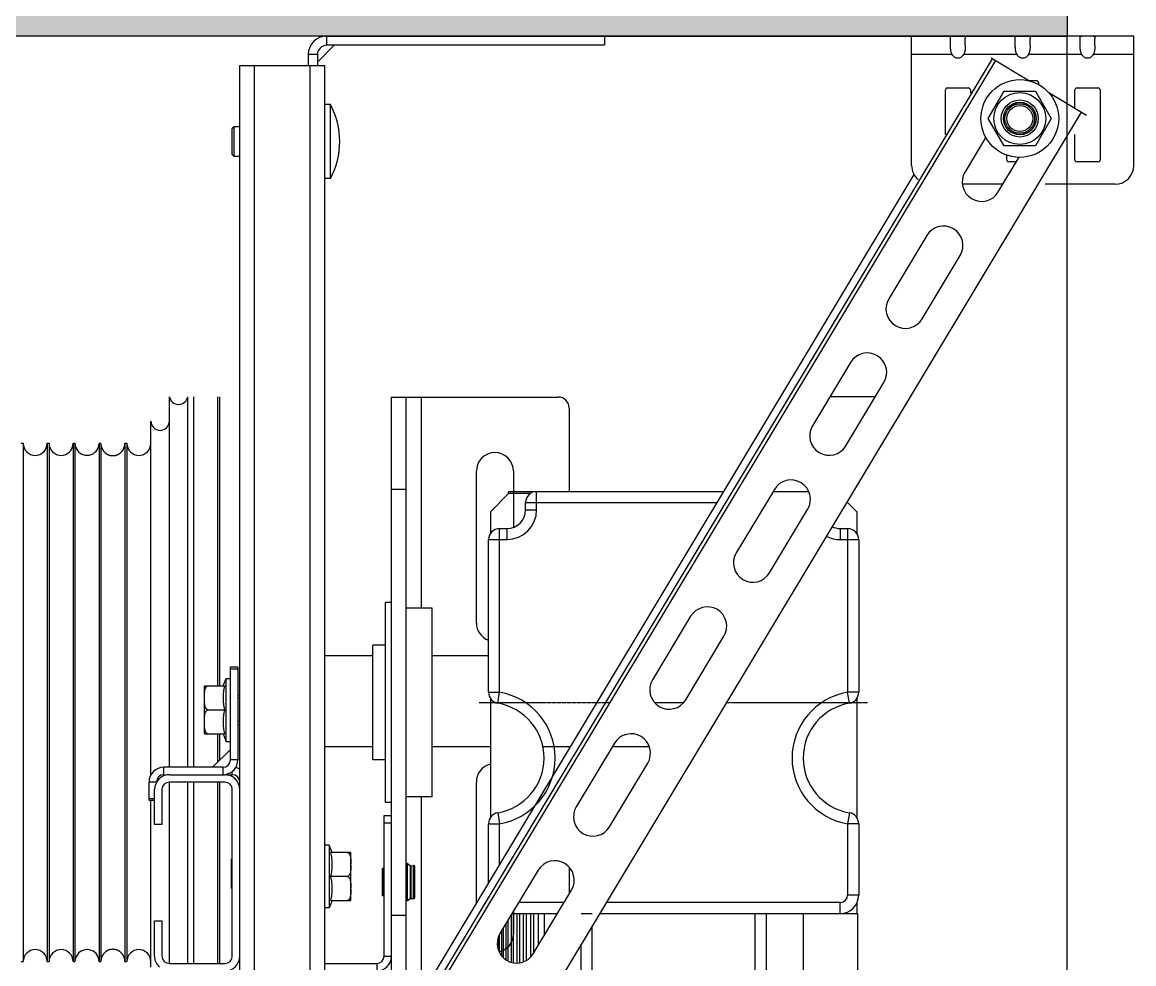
# Model space of a CAD drawing. Header units: millimetres. Extents: x 21899 to 38731, y -5425 to 3612.
# Drawn here: x 25234.9 to 25535.1, y 3111.4 to 3365.7 of the extents above; entities that cross this region are included whole.
import ezdxf

# ---------------------------------------------------------------- set-up
doc = ezdxf.new("R2010")
doc.units = ezdxf.units.MM
doc.linetypes.add('CENTER', pattern=[0.6, 0.375, -0.075, 0.075, -0.075])
doc.layers.add('DEFAULT_1', color=7, linetype='CENTER')
doc.layers.add('dwgmodels.com', color=250, linetype='Continuous')

msp = doc.modelspace()

# ---------------------------------------------------------------- hatches: boundary and pattern name
at = {"layer": 'dwgmodels.com', "true_color": 0xc7c8ca}
h = msp.add_hatch(color=9, dxfattribs=at)
h.dxf.hatch_style = 1
h.paths.add_polyline_path([(21917.10988160016, 3612.000011230855), (25517.10988160016, 3612.000011230855), (25517.10988160016, 3362.000011230855), (21917.10988160016, 3362.000011230855)])

# ---------------------------------------------------------------- linework, layer by layer
at = {"color": 7, "linetype": 'Continuous'}
for p, q in [((25316.60988160016, 3362.000011230855), (25517.10988160016, 3362.000011230855)), ((25392.10988160016, 3362.000011230855), (25392.10988160016, 3359.500011230855)), ((25517.10988160016, 3362.000011230855), (25476.67625133616, 3362.000011230855)), ((25517.10988160016, 1144.533072939179), (25517.10988160016, 3362.000011230855)), ((25314.60988160016, 3357.000011230855), (25314.60988160016, 3354.000011230855)), ((25319.13887151426, 3359.493467239059), (25314.61642559196, 3354.971021316756)), ((25392.10988160016, 3359.500011230855), (25317.10988160016, 3359.500011230855)), ((25496.86208434317, 3355.873701071403), (25290.31632594196, 3012.123833197758)), ((25293.60988160016, 3354.000011230855), (25316.60988160016, 3354.000011230855)), ((25293.60988160016, 3021.488438356457), (25293.60988160016, 3354.000011230855)), ((25316.60988160016, 3059.766866450558), (25316.60988160016, 3354.000011230855)), ((25506.77977762786, 3349.914549745059), (25496.61722130456, 3356.02082962836)), ((25495.82435006596, 3339.723585497657), (25500.07435006596, 3347.084801429857)), ((25500.07435006596, 3347.084801429857), (25508.57435006596, 3347.084801429857)), ((25508.57435006596, 3347.084801429857), (25512.82435006596, 3339.723585497657)), ((25522.33224032556, 3340.569687381059), (25512.15877049486, 3346.682524761258)), ((25318.10988160016, 3343.500011230855), (25316.60988160016, 3343.500011230855)), ((25318.10988160016, 3323.500011230855), (25318.10988160016, 3343.500011230855)), ((25502.52128713316, 3343.723585497657), (25506.12741299876, 3343.723585497657)), ((25520.86276876285, 3341.452634973881), (25314.31701036166, 2997.702767100258)), ((25500.07435006596, 3332.362369565555), (25495.82435006596, 3339.723585497657)), ((25500.32435006596, 3337.927515673557), (25500.32435006596, 3341.519655321856)), ((25508.32435006596, 3341.519655321856), (25508.32435006596, 3337.927515673557)), ((25512.82435006596, 3339.723585497657), (25508.57435006596, 3332.362369565555)), ((25292.10485634705, 3337.500011230855), (25291.60988160016, 3337.005036484057)), ((25291.60988160016, 3329.994985977755), (25291.60988160016, 3337.005036484057)), ((25293.60988160016, 3337.500011230855), (25292.10485634705, 3337.500011230855)), ((25292.10485634705, 3329.500011230855), (25292.10485634705, 3337.500011230855)), ((25495.15314356606, 3334.653555830158), (25489.52346023906, 3325.284189376958)), ((25506.12741299876, 3335.723585497657), (25502.52128713316, 3335.723585497657)), ((25292.10485634705, 3329.500011230855), (25291.60988160016, 3329.994985977755)), ((25508.57435006596, 3332.362369565555), (25500.07435006596, 3332.362369565555)), ((25293.60988160016, 3329.500011230855), (25292.10485634705, 3329.500011230855)), ((25498.52371689646, 3319.876289590356), (25504.15484672186, 3329.248063421157)), ((25475.73029480859, 3324.587705376463), (25288.60199134056, 3013.153909347559)), ((25318.10988160016, 3323.500011230855), (25316.60988160016, 3323.500011230855)), ((25479.22269874086, 3308.140843362857), (25468.92193724266, 3290.997497348857)), ((25477.92219390006, 3285.589597562255), (25488.22295539826, 3302.732943576357)), ((25458.62117574445, 3273.854151334857), (25448.32041424626, 3256.710805320756)), ((25457.32067090366, 3251.302905534256), (25467.62143240186, 3268.446251548259)), ((25274.60988160016, 3164.500011230855), (25274.60988160016, 3264.585361659556)), ((25279.60988160016, 3164.500011230855), (25279.60988160016, 3264.585361659556)), ((25281.10988160016, 3264.585361659556), (25281.10988160016, 3164.500011230855)), ((25287.60988160016, 3264.585361659556), (25287.60988160016, 3186.495201759259)), ((25288.10988160016, 3264.585361659556), (25288.10988160016, 3186.495201759259)), ((25334.60988160016, 3264.500011230855), (25379.60988160016, 3264.500011230855)), ((25334.60988160016, 3099.500011230855), (25334.60988160016, 3264.500011230855)), ((25338.60988160016, 3099.500011230855), (25338.60988160016, 3264.500011230855)), ((25465.30157571335, 3264.585361659556), (25453.05192504256, 3264.585361659556)), ((25382.60988160016, 3261.500011230855), (25382.60988160016, 3239.000011230906)), ((25269.60988160016, 3162.415401700557), (25269.60988160016, 3258.000011230855)), ((25234.60988160016, 3252.000011230855), (25235.10988160016, 3252.000011230855)), ((25235.10988160016, 3252.000011230855), (25235.10988160016, 3112.000011230855)), ((25241.60988160016, 3252.000011230855), (25242.10988160016, 3252.000011230855)), ((25241.60988160016, 3252.000011230855), (25241.60988160016, 3112.000011230855)), ((25242.10988160016, 3252.000011230855), (25242.10988160016, 3112.000011230855)), ((25248.60988160016, 3252.000011230855), (25249.10988160016, 3252.000011230855)), ((25248.60988160016, 3252.000011230855), (25248.60988160016, 3112.000011230855)), ((25249.10988160016, 3252.000011230855), (25249.10988160016, 3112.000011230855)), ((25255.60988160016, 3251.97679309456), (25255.60988160016, 3112.023229367158)), ((25256.10988160016, 3251.957140960458), (25256.10988160016, 3112.042881501358)), ((25262.60988160016, 3252.000011230855), (25263.10988160016, 3252.000011230855)), ((25262.60988160016, 3252.000011230855), (25262.60988160016, 3112.000011230855)), ((25263.10988160016, 3252.000011230855), (25263.10988160016, 3112.000011230855)), ((25357.52988160016, 3203.500011230855), (25357.52988160016, 3244.500011230855)), ((25367.52988160016, 3244.500011230855), (25367.52988160016, 3229.306583851074)), ((25338.60988160016, 3239.500011230855), (25334.60988160016, 3239.500011230855)), ((25361.30600822017, 3233.500011230906), (25366.30600822017, 3238.500011230906)), ((25366.30600822017, 3239.000011230906), (25366.07030595977, 3238.666677897505)), ((25366.30600822017, 3239.000011230906), (25424.30401992315, 3239.000011230906)), ((25366.30600822017, 3238.500011230906), (25372.14769582497, 3238.500011230906)), ((25438.01965274806, 3239.56745930676), (25427.71889124985, 3222.424113292658)), ((25437.67869554594, 3239.000011230906), (25447.31538948279, 3239.000011230906)), ((25370.80600822017, 3234.000011230906), (25370.80600822017, 3236.000011230906)), ((25436.71914790726, 3217.016213506158), (25447.01990940546, 3234.159559520158)), ((25460.30600822017, 3233.500011230906), (25457.61513074216, 3236.190888708919)), ((25361.30600822017, 3233.500011230906), (25361.30600822017, 3227.658323626005)), ((25460.30600822017, 3233.500011230906), (25460.30600822017, 3227.658323626005)), ((25363.80600822017, 3229.000011230906), (25365.80600822017, 3229.000011230906)), ((25455.80600822017, 3229.000011230906), (25457.80600822017, 3229.000011230906)), ((25360.80600822017, 3184.748250580204), (25360.80600822017, 3226.000011230906)), ((25460.80600822017, 3226.000011230906), (25460.80600822017, 3184.748250580204)), ((25334.60988160016, 3209.000011230855), (25332.96988160016, 3209.000011230855)), ((25332.96988160016, 3155.00074717166), (25332.96988160016, 3208.99927529016)), ((25345.60988160016, 3207.500011230855), (25338.60988160016, 3207.500011230855)), ((25345.60988160016, 3156.500706286057), (25345.60988160016, 3207.499316175759)), ((25415.41812975166, 3205.280767278658), (25405.11736825346, 3188.137421264557)), ((25414.11762491085, 3182.729521478057), (25424.41838640906, 3199.872867492057)), ((25316.60988160016, 3194.69041973976), (25329.60988160016, 3194.69041973976)), ((25332.96988160016, 3197.500011230855), (25329.60988160016, 3197.500011230855)), ((25329.60988160016, 3166.50070768076), (25329.60988160016, 3197.49931478106)), ((25345.60988160016, 3194.69041973976), (25360.80600822017, 3194.690419739756)), ((25293.10988160016, 3191.500011230855), (25291.10988160016, 3191.500011230855)), ((25293.10988160016, 3191.500011230855), (25293.10988160016, 3166.500011230855)), ((25284.10988160016, 3186.495201759259), (25289.51084118696, 3186.495201759259)), ((25284.10988160016, 3173.504820702557), (25284.10988160016, 3186.495201759259)), ((25289.10988160016, 3186.495201759259), (25289.90988160016, 3188.500011230855)), ((25289.90988160016, 3188.500011230855), (25291.10988160016, 3188.500011230855)), ((25289.90988160016, 3171.500011230855), (25289.90988160016, 3188.500011230855)), ((25293.10988160016, 3184.000011230855), (25293.60988160016, 3184.000011230855)), ((25361.30600822017, 3183.089938185003), (25361.30600822017, 3150.910084276707)), ((25460.30600822017, 3183.089938185003), (25460.30600822017, 3150.910084276707)), ((25285.10988137866, 3180.000011230855), (25289.51084118696, 3180.000011230855)), ((25293.10988160016, 3176.000011230855), (25293.60988160016, 3176.000011230855)), ((25284.10988160016, 3173.504820702557), (25289.51084118696, 3173.504820702557)), ((25287.60988160016, 3173.504820702557), (25287.60988160016, 3165.828438355657)), ((25288.10988160016, 3173.504820702557), (25288.10988160016, 3166.328438355657)), ((25289.10988160016, 3173.504820702557), (25289.90988160016, 3171.500011230855)), ((25289.90988160016, 3171.500011230855), (25291.10988160016, 3171.500011230855)), ((25394.81660675526, 3170.994075250557), (25384.51584525706, 3153.850729236558)), ((25316.60988160016, 3170.080532026157), (25329.60988160016, 3170.080532026157)), ((25345.60988160016, 3170.080532026157), (25361.30600822017, 3170.080532026157)), ((25375.48628041213, 3170.080532026157), (25382.89301898516, 3170.080532026157)), ((25382.60988160016, 3170.080532026157), (25382.60988160016, 3169.609312285658)), ((25394.26769460796, 3170.080532026157), (25404.21444315815, 3170.080532026157)), ((25332.96988160016, 3166.500011230855), (25329.60988160016, 3166.500011230855)), ((25393.51610191446, 3148.442829449959), (25403.81686341266, 3165.586175463955)), ((25274.60988160016, 3162.500011230855), (25289.60988160016, 3162.500011230855)), ((25290.05046940436, 3162.500011230855), (25291.60988160016, 3162.500011230855)), ((25289.60988160016, 3160.500011230855), (25274.60988160016, 3160.500011230855)), ((25274.60988160016, 3111.500011230855), (25274.60988160016, 3160.341648209156)), ((25279.60988160016, 3111.500011230855), (25279.60988160016, 3160.500011230855)), ((25281.10988160016, 3160.500011230855), (25281.10988160016, 3111.500011230855)), ((25287.60988160016, 3160.500011230855), (25287.60988160016, 3111.500011230855)), ((25288.10988160016, 3160.500011230855), (25288.10988160016, 3111.500011230855)), ((25357.52988160016, 3127.869182868359), (25357.52988160016, 3160.500011230855)), ((25270.60988160016, 3149.000011230855), (25270.60988160016, 3158.500011230855)), ((25272.60988160016, 3158.500011230855), (25272.60988160016, 3149.000011230855)), ((25291.60988160016, 3113.500011230855), (25291.60988160016, 3158.500011230855)), ((25345.60988160016, 3156.500011230855), (25338.60988160016, 3156.500011230855)), ((25270.60988160016, 3155.500011230855), (25269.10988160016, 3155.500011230855)), ((25269.60988160016, 3110.500011230855), (25269.60988160016, 3155.500011230855)), ((25334.60988160016, 3155.000011230855), (25332.96988160016, 3155.000011230855)), ((25332.60988160016, 3151.500011230855), (25334.60988160016, 3151.500011230855)), ((25272.60988160016, 3149.000011230855), (25270.60988160016, 3149.000011230855)), ((25332.60988160016, 3149.500011230855), (25334.60988160016, 3149.500011230855)), ((25360.80600822017, 3133.321573183581), (25360.80600822017, 3149.251771881605)), ((25460.80600822017, 3149.251771881605), (25460.80600822017, 3130.000011230906)), ((25317.80988160016, 3143.500011230855), (25316.60988160016, 3143.500011230855)), ((25317.80988160016, 3143.500011230855), (25317.80988160016, 3126.500011230855)), ((25318.60988160016, 3141.495201759259), (25317.80988160016, 3143.500011230855)), ((25323.60988160016, 3141.495201759259), (25318.20892201346, 3141.495201759259)), ((25323.60988160016, 3128.504820702557), (25323.60988160016, 3141.495201759259)), ((25291.30988160016, 3139.547337509757), (25291.30988160016, 3131.952684952055)), ((25338.93217110245, 3138.500969342756), (25339.64772005286, 3137.948045153858)), ((25339.78811670216, 3137.907123512858), (25340.59177445086, 3137.980183308257)), ((25340.80988160016, 3137.781004666958), (25340.80988160016, 3129.219060096955)), ((25322.60988182166, 3135.000011230855), (25318.20892201346, 3135.000011230855)), ((25332.10988160016, 3137.047337509557), (25332.10988160016, 3129.952684952259)), ((25332.60988160016, 3136.866677897557), (25332.27072475466, 3137.126698145759)), ((25374.21508375886, 3136.707383222456), (25363.91432226066, 3119.56403720846)), ((25382.60988160016, 3137.50442926446), (25382.60988160016, 3130.291830750859)), ((25332.60988160016, 3130.133344564259), (25332.27072475466, 3129.873324316057)), ((25338.93217110245, 3128.499053119056), (25339.64772005286, 3129.051977307958)), ((25339.78811670216, 3129.092898948857), (25340.59177445086, 3129.01983915356)), ((25372.91457891806, 3114.156137421858), (25383.21534041626, 3131.299483435956)), ((25317.80988160016, 3126.500011230855), (25316.60988160016, 3126.500011230855)), ((25318.60988160016, 3128.504820702557), (25317.80988160016, 3126.500011230855)), ((25318.20892201346, 3128.504820702557), (25323.60988160016, 3128.504820702557)), ((25460.30600822017, 3127.820561759108), (25460.30600822017, 3125.000011230906)), ((25270.60988160016, 3123.000011230855), (25272.60988160016, 3123.000011230855)), ((25270.60988160016, 3113.500011230855), (25270.60988160016, 3123.000011230855)), ((25272.60988160016, 3123.000011230855), (25272.60988160016, 3113.500011230855)), ((25338.60988160016, 3124.500011230855), (25334.60988160016, 3124.500011230855)), ((25366.04713777087, 3123.113638301737), (25366.04713777087, 3112.174115695583)), ((25366.89752925207, 3124.528927395859), (25366.89752925207, 3111.834010350318)), ((25367.18058497681, 3125.000011230906), (25379.4302356476, 3125.000011230906)), ((25367.50132746737, 3125.000011230906), (25367.50132746737, 3111.690106061411)), ((25367.52988160016, 3125.581338434356), (25367.52988160016, 3119.500011230855)), ((25368.46171937257, 3125.000011230906), (25368.46171937257, 3111.610300113553)), ((25369.13840223297, 3125.000011230906), (25369.13840223297, 3111.660241738824)), ((25370.20737386408, 3125.000011230906), (25370.20737386408, 3111.92572553971)), ((25370.95594035948, 3125.000011230906), (25370.95594035948, 3112.266251254914)), ((25372.13191039747, 3125.000011230906), (25372.13191039747, 3113.152933073012)), ((25372.95125318087, 3125.000011230906), (25372.95125318087, 3114.217173644989)), ((25374.23248202517, 3125.000011230906), (25374.23248202517, 3116.349496522758)), ((25375.80600822017, 3125.000011230906), (25375.80600822017, 3118.968283884045)), ((25385.80600822017, 3125.000011230906), (25388.80600822017, 3125.000011230906)), ((25390.8049112705, 3125.000011230906), (25460.30600822017, 3125.000011230906)), ((25435.80600822017, 3125.000011230906), (25435.80600822017, 2898.000011230906)), ((25445.80600822017, 3125.000011230906), (25445.80600822017, 2840.153305902306)), ((25460.48038227347, 3125.000011230906), (25460.48038227347, 2836.193980454307)), ((25364.32252582557, 3120.243402026164), (25364.32252582557, 3113.570915424316)), ((25364.77798431167, 3121.001412239639), (25364.77798431167, 3113.073451207576)), ((25365.51711739328, 3122.231536262076), (25365.51711739328, 3112.481964389648)), ((25363.31552169627, 3118.110456917806), (25363.31552169627, 3115.609717712505)), ((25363.69574453567, 3119.161459336126), (25363.69574453567, 3114.558715294188)), ((25385.80600822017, 2898.000011230906), (25385.80600822017, 3116.680439449978)), ((25234.60988160016, 3112.000011230855), (25235.10988160016, 3112.000011230855)), ((25241.60988160016, 3112.000011230855), (25242.10988160016, 3112.000011230855)), ((25248.60988160016, 3112.000011230855), (25249.10988160016, 3112.000011230855)), ((25262.60988160016, 3112.000011230855), (25263.10988160016, 3112.000011230855)), ((25274.60988160016, 3111.500011230855), (25289.60988160016, 3111.500011230855))]:
    msp.add_line(p, q, dxfattribs=at)
at = {"color": 3, "linetype": 'Continuous'}
for p, q in [((25392.10988160016, 3362.000011230855), (25317.10988160016, 3362.000011230855)), ((25475.10988160016, 3327.000011230855), (25475.10988160016, 3362.000011230855)), ((25535.10988160016, 3362.000011230855), (25475.10988160016, 3362.000011230855)), ((25485.60988160016, 3359.495995110359), (25485.60988160016, 3361.332454476156)), ((25489.60988160016, 3359.495995110359), (25489.60988160016, 3361.332454476156)), ((25503.10988160016, 3359.495995110359), (25503.10988160016, 3361.332454476156)), ((25507.10988160016, 3359.495995110359), (25507.10988160016, 3361.332454476156)), ((25520.60988160016, 3359.495995110359), (25520.60988160016, 3361.332454476156)), ((25524.60988160016, 3359.495995110359), (25524.60988160016, 3361.332454476156)), ((25535.10988160016, 3327.000011230855), (25535.10988160016, 3362.000011230855)), ((25312.10988160016, 3357.000011230855), (25312.10988160016, 3354.000011230855)), ((25484.70988160016, 3348.000011230855), (25490.50988160016, 3348.000011230855)), ((25506.63754583036, 3350.000011230855), (25508.85988160016, 3350.000011230855)), ((25509.35988160016, 3349.500011230855), (25509.35988160016, 3348.921809074556)), ((25519.70988160016, 3348.000011230855), (25525.50988160016, 3348.000011230855)), ((25484.20988160016, 3335.371548727857), (25484.20988160016, 3347.500011230855)), ((25491.00988160016, 3347.500011230855), (25491.00988160016, 3346.688649207757)), ((25519.20988160016, 3342.445789777659), (25519.20988160016, 3347.500011230855)), ((25526.00988160016, 3347.500011230855), (25526.00988160016, 3328.500011230855)), ((25519.20988160016, 3328.500011230855), (25519.20988160016, 3335.373209817757)), ((25500.85988160016, 3328.500011230855), (25500.85988160016, 3329.815341252855)), ((25503.40494131016, 3328.000011230855), (25501.35988160016, 3328.000011230855)), ((25525.50988160016, 3328.000011230855), (25519.70988160016, 3328.000011230855)), ((25499.79977759596, 3322.000011230855), (25488.82414912606, 3322.000011230855)), ((25530.10988160016, 3322.000011230855), (25511.17445321886, 3322.000011230855)), ((25291.10988160016, 3166.500011230855), (25291.10988160016, 3191.500011230855)), ((25286.28145738516, 3164.500014140656), (25291.10987869046, 3169.328435445859)), ((25289.10988160016, 3164.500011230855), (25273.10988160016, 3164.500011230855)), ((25269.10988160016, 3155.500011230855), (25269.10988160016, 3160.500011230855)), ((25332.60988160016, 3113.500011230855), (25332.60988160016, 3151.500011230855)), ((25316.60988160016, 3111.500011230855), (25330.60988160016, 3111.500011230855))]:
    msp.add_line(p, q, dxfattribs=at)
at = {"color": 9, "linetype": 'Continuous'}
for p, q in [((25317.10988160016, 3359.500011230855), (25317.10988160016, 3362.000011230855)), ((25314.60988160016, 3357.000011230855), (25312.10988160016, 3357.000011230855)), ((25486.08396314726, 3357.000011230855), (25475.10988160016, 3357.000011230855)), ((25503.58396314726, 3357.000011230855), (25489.13580005296, 3357.000011230855)), ((25521.08396314726, 3357.000011230855), (25506.63580005296, 3357.000011230855)), ((25535.10988160016, 3357.000011230855), (25524.13580005296, 3357.000011230855)), ((25497.71925164387, 3355.358662996496), (25291.17349324266, 3011.60879512276)), ((25297.60988160016, 3094.861227163055), (25297.60988160016, 3354.000011230855)), ((25312.60988160016, 3091.500011230855), (25312.60988160016, 3354.000011230855)), ((25342.60988160016, 3264.500011230855), (25342.60988160016, 3207.500011230855)), ((25373.80600822017, 3234.000011230906), (25373.80600822017, 3239.000011230906)), ((25370.80600822017, 3236.000011230906), (25422.50143806607, 3236.000011230906)), ((25370.80600822017, 3234.000011230906), (25373.80600822017, 3234.000011230906)), ((25363.80600822017, 3184.748285848505), (25363.80600822017, 3229.000011230906)), ((25365.80600822017, 3229.000011230906), (25365.80600821997, 3226.000011230906)), ((25455.80600822017, 3229.000011230906), (25455.80600822017, 3226.000011230906)), ((25457.80600822017, 3229.000011230906), (25457.80600822017, 3184.748128022606)), ((25360.80600822017, 3226.000011230906), (25365.80600822017, 3226.000011230906)), ((25455.80600822017, 3226.000011230906), (25460.80600822017, 3226.000011230906)), ((25293.10988160016, 3191.000011230855), (25291.10988160016, 3191.000011230855)), ((25360.80600822017, 3184.748250580204), (25363.80600822017, 3184.748250580204)), ((25363.30600822017, 3181.790210688603), (25363.80600822017, 3184.748250580204)), ((25458.30600822017, 3181.790210688603), (25457.80600822017, 3184.748250580204)), ((25460.80600822017, 3184.748250580204), (25457.80600822017, 3184.748250580204)), ((25316.60988160016, 3170.146477480757), (25329.60988160016, 3170.146477480757)), ((25345.60988160016, 3170.146477480757), (25361.30600822017, 3170.146477480757)), ((25375.47228757584, 3170.146477480757), (25382.93264301186, 3170.146477480757)), ((25394.30731863466, 3170.146477480757), (25404.19800110966, 3170.146477480757)), ((25293.10988160016, 3166.500011230855), (25291.10988160016, 3166.500011230855)), ((25273.10988160016, 3162.500011230855), (25273.10988160016, 3164.500011230855)), ((25289.10988160016, 3162.500011230855), (25289.10988160016, 3164.500011230855)), ((25291.60988160016, 3162.500011230855), (25291.60988160016, 3163.387623541857)), ((25271.10988160016, 3160.500011230855), (25269.10988160016, 3160.500011230855)), ((25270.60988160016, 3156.000011230855), (25269.10988160016, 3156.000011230855)), ((25342.60988160016, 3156.500011230855), (25342.60988160016, 3103.038132991656)), ((25363.30600822017, 3152.209811773108), (25363.80600822017, 3149.251771881605)), ((25458.30600822017, 3152.209811773108), (25457.80600822017, 3149.251771881605)), ((25360.80600822017, 3149.251771881605), (25363.80600822017, 3149.251771881605)), ((25363.80600822017, 3138.314411630636), (25363.80600822017, 3149.251425664606)), ((25457.80600822017, 3149.251906220808), (25457.80600822017, 3130.000011230906)), ((25460.80600822017, 3149.251771881605), (25457.80600822017, 3149.251771881605)), ((25338.93217115976, 3136.100011230857), (25338.93217110236, 3138.500969342858)), ((25339.64772005286, 3137.948045153858), (25339.64772005286, 3129.051977307958)), ((25339.78811670216, 3137.907123512858), (25339.78811670216, 3129.092898948857)), ((25340.59177445096, 3129.01983915356), (25340.59177445096, 3137.980183308257)), ((25332.27072475466, 3137.126698145759), (25332.27072475466, 3129.873324316057)), ((25338.93217110036, 3133.500011230855), (25338.93217115976, 3136.100011230857)), ((25338.93217110236, 3128.499053118958), (25338.93217110036, 3133.500011230855)), ((25460.80600822017, 3130.000011230906), (25457.80600822017, 3130.000011230906)), ((25381.23281750467, 3128.000011230906), (25368.9831668339, 3128.000011230906)), ((25455.80600822017, 3128.000011230906), (25392.60749312759, 3128.000011230906)), ((25455.80600822017, 3125.000011230906), (25455.80600822017, 3128.000011230906)), ((25432.80600822017, 2895.000011230906), (25432.80600822017, 3125.000011230906)), ((25388.80600822017, 2895.000011230906), (25388.80600822017, 3121.673277897033)), ((25330.60988160016, 3111.500011230855), (25330.60988160016, 3109.500011230855)), ((25332.60988160016, 3113.500011230855), (25334.60988160016, 3113.500011230855))]:
    msp.add_line(p, q, dxfattribs=at)
at = {"color": 2, "linetype": 'Continuous'}
for p, q in [((25293.60988160016, 3183.150011230857), (25293.10988160016, 3183.150011230857)), ((25293.60988160016, 3176.850011230857), (25293.10988160016, 3176.850011230857))]:
    msp.add_line(p, q, dxfattribs=at)
at = {"color": 7, "linetype": 'Continuous'}
for radius in [10.5, 7, 5, 4.4, 4, 3.5050252532]:
    msp.add_circle((25504.32435006596, 3339.723585497657), radius, dxfattribs=at)
at = {"color": 3, "linetype": 'Continuous'}
for centre, radius, start, end in [((25317.10988160016, 3357.000011230855), 5, 90, 180), ((25484.70988160016, 3347.500011230855), 0.5, 90, 180), ((25490.50988160016, 3347.500011230855), 0.5, 0, 90), ((25508.85988160016, 3349.500011230855), 0.5, 0, 90), ((25519.70988160016, 3347.500011230855), 0.5, 90, 180), ((25525.50988160016, 3347.500011230855), 0.5, 0, 90), ((25480.10988160016, 3327.000011230855), 5, 180, 229.7809681640298), ((25501.35988160016, 3328.500011230855), 0.5, 180, 270), ((25519.70988160016, 3328.500011230855), 0.5, 180, 270), ((25525.50988160016, 3328.500011230855), 0.5, 270, 0), ((25530.10988160016, 3327.000011230855), 5, 270, 0), ((25289.10988160016, 3166.500011230855), 2, 270, 0), ((25273.10988160016, 3160.500011230855), 4, 90, 180), ((25291.60988160016, 3160.500011230855), 4, 60.00000000000028, 77.08377962761692), ((25330.60988160016, 3113.500011230855), 2, 270, 0)]:
    msp.add_arc(centre, radius, start, end, dxfattribs=at)
at = {"color": 7, "linetype": 'Continuous'}
for centre, radius, start, end in [((25317.10988160016, 3357.000011230855), 2.5, 90, 180), ((25299.35988160016, 3333.500011230855), 21.25, 331.9275130642493, 28.07248693575065), ((25494.02358856775, 3322.580239483657), 5.25, 149.0000000000848, 329.0000000000848), ((25483.72282706956, 3305.436893469658), 5.25, 329.0000000000848, 149.0000000000848), ((25473.42206557136, 3288.293547455556), 5.25, 149.0000000000848, 329.0000000000848), ((25463.12130407315, 3271.15020144156), 5.25, 329.0000000000848, 149.0000000000848), ((25277.10988160016, 3265.000011230855), 2.5, 189.5482191097575, 350.4517808902424), ((25379.60988160016, 3261.500011230855), 3, 0, 90), ((25272.10988160016, 3258.000011230855), 2.5, 180, 0), ((25452.82054257496, 3254.006855427455), 5.25, 149.0000000000848, 329.0000000000848), ((25238.35988160016, 3252.000011230855), 3.25, 180, 0), ((25245.35988160016, 3252.000011230855), 3.25, 180, 0), ((25252.35988160016, 3252.000011230855), 3.25, 180, 327.7957724961788), ((25259.35988160016, 3252.000011230855), 3.25, 327.7957724961788, 0), ((25266.35988160016, 3252.000011230855), 3.25, 180, 0), ((25362.52988160016, 3244.500011230855), 5, 0, 180), ((25442.51978107676, 3236.863509413459), 5.25, 329.0000000000848, 149.0000000000848), ((25373.80600822017, 3236.000011230906), 3, 90, 180), ((25365.80600822017, 3234.000011230906), 5, 270, 0), ((25363.80600822017, 3226.000011230906), 3, 90, 180), ((25455.80600822017, 3234.000011230906), 5, 243.8453800214907, 270), ((25457.80600822017, 3226.000011230906), 3, 0, 90), ((25432.21901957856, 3219.720163399455), 5.25, 149.0000000000848, 329.0000000000848), ((25419.91825808036, 3202.576817385358), 5.25, 329.0000000000848, 149.0000000000848), ((25362.52988160016, 3203.500011230855), 5, 180, 249.8319582368679), ((25409.61749658216, 3185.433471371358), 5.25, 149.0000000000848, 329.0000000000848), ((25363.80600822017, 3184.748250580204), 3, 180, 260.4059317732805), ((25457.80600822017, 3184.748250580204), 3, 279.5940682267194, 0), ((25360.80600822017, 3167.000011230906), 15, 279.5940682267194, 80.40593177328057), ((25460.80600822017, 3167.000011230906), 15, 99.59406822671946, 260.4059317732805), ((25399.31673508396, 3168.290125357256), 5.25, 329.0000000000848, 149.0000000000848), ((25289.10988160016, 3166.500011230855), 4, 277.1535105483222, 0), ((25362.52988160016, 3160.500011230855), 5, 104.1685181763128, 180), ((25274.60988160016, 3158.500011230855), 4, 90, 180), ((25273.10988160016, 3160.500011230855), 2, 90, 180), ((25289.60988160016, 3158.500011230855), 4, 0, 90), ((25291.60988160016, 3160.500011230855), 2, 0, 90), ((25274.60988160016, 3158.500011230855), 2, 90, 180), ((25289.60988160016, 3158.500011230855), 2, 0, 90), ((25389.01597358576, 3151.146779343257), 5.25, 149.0000000000848, 329.0000000000848), ((25363.80600822017, 3149.251771881605), 3, 99.59406822671946, 180), ((25457.80600822017, 3149.251771881605), 3, 0, 80.40593177328057), ((25291.40988160016, 3139.547337509757), 0.1, 52.52382043789794, 180), ((25338.80988160016, 3138.342712344056), 0.2, 52.30575877936031, 180), ((25339.77000955296, 3138.106302154156), 0.2, 232.3057595701491, 275.1944289023388), ((25340.60988160016, 3137.781004666958), 0.2, 0, 95.19442892787347), ((25378.71521208755, 3134.003433329155), 5.25, 329.0000000000848, 149.0000000000848), ((25332.20988160016, 3137.047337509757), 0.1, 52.5238203485794, 180), ((25291.40988160016, 3132.452684952055), 0.1, 180, 307.4761795615948), ((25291.40988160016, 3131.952684952055), 0.1, 180, 307.4761795615948), ((25332.20988160016, 3129.952684952055), 0.1, 180, 307.4761796514206), ((25338.80988160016, 3128.657310117756), 0.2, 180, 307.6942412206397), ((25339.77000955296, 3128.893720307558), 0.2, 84.80557109766123, 127.6942404298509), ((25340.60988160016, 3129.219017794858), 0.2, 264.8055710721265, 0), ((25455.80600822017, 3130.000011230906), 5, 270, 0), ((25368.41445058936, 3116.860087315159), 5.25, 149.0000000000848, 329.0000000000848), ((25362.52988160016, 3119.500011230855), 5, 283.3454556175525, 0), ((25238.35988160016, 3112.000011230855), 3.25, 0, 179.9999999997916), ((25245.35988160016, 3112.000011230855), 3.25, 0, 179.9999999997916), ((25252.35988160016, 3112.000011230855), 3.25, 32.20422750382128, 180), ((25259.35988160016, 3112.000011230855), 3.25, 0, 32.20422750382128), ((25266.35988160016, 3112.000011230855), 3.25, 0, 179.9999999997916), ((25274.60988160016, 3113.500011230855), 4, 180, 228.8542828089053), ((25274.60988160016, 3113.500011230855), 2, 180, 270), ((25289.60988160016, 3113.500011230855), 4, 270, 0), ((25289.60988160016, 3113.500011230855), 2, 270, 0), ((25330.60988160016, 3113.500011230855), 4, 270, 0)]:
    msp.add_arc(centre, radius, start, end, dxfattribs=at)
at = {"color": 9, "linetype": 'Continuous'}
for centre, radius, start, end in [((25365.80600822017, 3234.000011230906), 7.9999967679, 270, 0), ((25455.80600822017, 3234.000011230906), 7.9999967679, 242.0261621185939, 270), ((25360.80600822017, 3167.000011230906), 18, 279.5938845565127, 80.40595048323478), ((25460.80600822017, 3167.000011230906), 18, 99.59413324585879, 260.4058605031135), ((25455.80600822017, 3130.000011230906), 1.9999903549, 270, 0)]:
    msp.add_arc(centre, radius, start, end, dxfattribs=at)
at = {"color": 3, "linetype": 'Continuous'}
for points, start_tangent, end_tangent in [([(25485.60988160016, 3361.33245447616), (25485.61260129706, 3361.498578214956), (25485.62301478386, 3361.638720667957), (25485.64477312196, 3361.754310718756), (25485.68190110556, 3361.846396801957), (25485.73894315246, 3361.915970137659), (25485.82102071756, 3361.963926733955), (25485.93404822986, 3361.991402158357), (25486.08396314726, 3362.000011230859)], (0, 1), (1, 0)), ([(25489.13580005296, 3362.000011230859), (25489.28651590306, 3361.991293151357), (25489.40081854306, 3361.963112380057), (25489.48332314726, 3361.913804425156), (25489.53974581846, 3361.843064838056), (25489.57586077026, 3361.751132860558), (25489.59695347016, 3361.637015444157), (25489.60716218536, 3361.498571013257), (25489.60988160016, 3361.33245447616)], (1, 0), (0, -1)), ([(25503.10988160016, 3361.33245447616), (25503.11260129706, 3361.498578214956), (25503.12301478386, 3361.638720667957), (25503.14477312196, 3361.754310718756), (25503.18190110556, 3361.846396801957), (25503.23894315246, 3361.915970137659), (25503.32102071756, 3361.963926733955), (25503.43404822986, 3361.991402158357), (25503.58396314726, 3362.000011230859)], (0, 1), (1, 0)), ([(25506.63580005296, 3362.000011230859), (25506.78651590306, 3361.991293151357), (25506.90081854306, 3361.963112380057), (25506.98332314726, 3361.913804425156), (25507.03974581846, 3361.843064838056), (25507.07586077026, 3361.751132860558), (25507.09695347016, 3361.637015444157), (25507.10716218536, 3361.498571013257), (25507.10988160016, 3361.33245447616)], (1, 0), (0, -1)), ([(25520.60988160016, 3361.33245447616), (25520.61260129706, 3361.498578214956), (25520.62301478386, 3361.638720667957), (25520.64477312196, 3361.754310718756), (25520.68190110556, 3361.846396801957), (25520.73894315246, 3361.915970137659), (25520.82102071756, 3361.963926733955), (25520.93404822986, 3361.991402158357), (25521.08396314726, 3362.000011230859)], (0, 1), (1, 0)), ([(25524.13580005296, 3362.000011230859), (25524.28651590306, 3361.991293151357), (25524.40081854306, 3361.963112380057), (25524.48332314726, 3361.913804425156), (25524.53974581846, 3361.843064838056), (25524.57586077026, 3361.751132860558), (25524.59695347016, 3361.637015444157), (25524.60716218536, 3361.498571013257), (25524.60988160016, 3361.33245447616)], (1, 0), (0, -1)), ([(25486.08396314726, 3357.000011230859), (25485.93284005696, 3357.296088162755), (25485.81834540865, 3357.608277949257), (25485.73581156386, 3357.92741124026), (25485.67945182596, 3358.246889723359), (25485.64348197795, 3358.562598134358), (25485.62258326466, 3358.87508033116), (25485.61253887726, 3359.185723324557), (25485.60988160016, 3359.495995110356)], (-0.5139427759439512, 0.8578244710050102), (0, 1)), ([(25489.13580005296, 3357.000011230859), (25488.79817170706, 3356.553370610858), (25488.42257657676, 3356.244051823058), (25488.02152384426, 3356.060568899658), (25487.60969676426, 3356.000011242959), (25487.19780573346, 3356.060697948658), (25486.79695338976, 3356.244198535158), (25486.42144650876, 3356.553522078659), (25486.08396314726, 3357.000011230859)], (-0.5139427759492528, -0.857824471001834), (-0.5139427759492528, 0.857824471001834)), ([(25489.60988160016, 3359.495995110356), (25489.60711377446, 3359.179897513659), (25489.59657536696, 3358.862582616759), (25489.57467499816, 3358.544637872157), (25489.53744477205, 3358.227006407556), (25489.48035440905, 3357.910752349857), (25489.39829124186, 3357.598179652457), (25489.28539953966, 3357.292569811059), (25489.13580005296, 3357.000011230859)], (0, -1), (-0.5139427759415217, -0.8578244710064657)), ([(25503.58396314726, 3357.000011230859), (25503.43284005696, 3357.296088162755), (25503.31834540865, 3357.608277949257), (25503.23581156386, 3357.92741124026), (25503.17945182596, 3358.246889723359), (25503.14348197795, 3358.562598134358), (25503.12258326466, 3358.87508033116), (25503.11253887726, 3359.185723324557), (25503.10988160016, 3359.495995110356)], (-0.5139427759439512, 0.8578244710050102), (0, 1)), ([(25506.63580005296, 3357.000011230859), (25506.29817170706, 3356.553370610858), (25505.92257657676, 3356.244051823058), (25505.52152384426, 3356.060568899658), (25505.10969676426, 3356.000011242959), (25504.69780573346, 3356.060697948658), (25504.29695338976, 3356.244198535158), (25503.92144650876, 3356.553522078659), (25503.58396314726, 3357.000011230859)], (-0.5139427759492528, -0.857824471001834), (-0.5139427759492528, 0.857824471001834)), ([(25507.10988160016, 3359.495995110356), (25507.10711377446, 3359.179897513659), (25507.09657536696, 3358.862582616759), (25507.07467499816, 3358.544637872157), (25507.03744477205, 3358.227006407556), (25506.98035440905, 3357.910752349857), (25506.89829124186, 3357.598179652457), (25506.78539953966, 3357.292569811059), (25506.63580005296, 3357.000011230859)], (0, -1), (-0.5139427759415217, -0.8578244710064657)), ([(25521.08396314726, 3357.000011230859), (25520.93284005696, 3357.296088162755), (25520.81834540865, 3357.608277949257), (25520.73581156386, 3357.92741124026), (25520.67945182596, 3358.246889723359), (25520.64348197795, 3358.562598134358), (25520.62258326466, 3358.87508033116), (25520.61253887726, 3359.185723324557), (25520.60988160016, 3359.495995110356)], (-0.5139427759439512, 0.8578244710050102), (0, 1)), ([(25524.13580005296, 3357.000011230859), (25523.79817170706, 3356.553370610858), (25523.42257657676, 3356.244051823058), (25523.02152384426, 3356.060568899658), (25522.60969676426, 3356.000011242959), (25522.19780573346, 3356.060697948658), (25521.79695338976, 3356.244198535158), (25521.42144650876, 3356.553522078659), (25521.08396314726, 3357.000011230859)], (-0.5139427759492528, -0.857824471001834), (-0.5139427759492528, 0.857824471001834)), ([(25524.60988160016, 3359.495995110356), (25524.60711377446, 3359.179897513659), (25524.59657536696, 3358.862582616759), (25524.57467499816, 3358.544637872157), (25524.53744477205, 3358.227006407556), (25524.48035440905, 3357.910752349857), (25524.39829124186, 3357.598179652457), (25524.28539953966, 3357.292569811059), (25524.13580005296, 3357.000011230859)], (0, -1), (-0.5139427759415217, -0.8578244710064657))]:
    msp.add_spline(points, degree=3, dxfattribs=dict(at, start_tangent=start_tangent, end_tangent=end_tangent))
at = {"color": 7, "linetype": 'Continuous'}
for points, start_tangent, end_tangent in [([(25255.10988160016, 3250.26796042336), (25255.11043820336, 3250.268815930958), (25255.11210526016, 3250.271382031759), (25255.11487205466, 3250.275653621258), (25255.11871976526, 3250.281620481855), (25255.12362770225, 3250.289276667459), (25255.12956935455, 3250.298614110059), (25255.13650753356, 3250.30961447056), (25255.14440062546, 3250.322258262757), (25255.15320895836, 3250.33653461796), (25255.16288154766, 3250.352419391358), (25255.17337113435, 3250.369898909757), (25255.18462184796, 3250.388949141157), (25255.19658232046, 3250.409557030256), (25255.20919726146, 3250.431706014755), (25255.22240200706, 3250.455365293656), (25255.23614395456, 3250.480527388059), (25255.25036941786, 3250.507185406455), (25255.26501451446, 3250.535315017358), (25255.28002668686, 3250.564914727558), (25255.29534713876, 3250.595972593259), (25255.31090178506, 3250.628445182159), (25255.32662441506, 3250.662302840556), (25255.34244729756, 3250.697510280155), (25255.35830210336, 3250.734027368257), (25255.37412969166, 3250.771831682159), (25255.38986163246, 3250.810874971157), (25255.40543959365, 3250.851128672559), (25255.42081886096, 3250.892597752558), (25255.43593624455, 3250.935235870656), (25255.45073242146, 3250.979000324558), (25255.46516657156, 3251.023899617856), (25255.47917995766, 3251.069885010158), (25255.49271215966, 3251.116891458256), (25255.50571927766, 3251.164901658758), (25255.51816733776, 3251.213935753356), (25255.53000442146, 3251.263943443857), (25255.54117591956, 3251.314847813057), (25255.55163393936, 3251.366582088758), (25255.56134742346, 3251.419152162856), (25255.57027303126, 3251.472493137058), (25255.57836846626, 3251.526520261457), (25255.58560102255, 3251.581184192855), (25255.59194475206, 3251.636473834758), (25255.59736651606, 3251.692296939658), (25255.60183808416, 3251.748550533157), (25255.60534019856, 3251.805180057159), (25255.60785776695, 3251.862164894159), (25255.60937453186, 3251.919387715257), (25255.60988160016, 3251.976793094556)], (0.5454909716190193, 0.8381166982480056), (0, 1)), ([(25255.65777398806, 3251.97475624186), (25255.60988160016, 3251.976793094556)], (-0.999111264666763, 0.04215069176159996), (-0.999082288004685, 0.04283201834286542)), ([(25255.70766965106, 3251.972668992359), (25255.65777398806, 3251.97475624186)], (-0.9991409635070119, 0.04144074133362106), (-0.9991112646153096, 0.04215069298121883)), ([(25255.75952588756, 3251.970537366458), (25255.70766965106, 3251.972668992359)], (-0.9991712992208835, 0.0407027617398565), (-0.9991409634723762, 0.04144074216868953)), ([(25255.81331345696, 3251.968366888159), (25255.75952588756, 3251.970537366458)], (-0.9992021935664577, 0.03993715528150909), (-0.9991712992367316, 0.04070276135081972)), ([(25255.86899767676, 3251.966163366658), (25255.81331345696, 3251.968366888159)], (-0.9992335641972061, 0.03914440166547662), (-0.9992021935764146, 0.0399371550323912)), ([(25255.92653177966, 3251.963933121158), (25255.86899767676, 3251.966163366658)], (-0.9992653212477611, 0.03832515820722644), (-0.9992335641523971, 0.03914440280930754)), ([(25255.98588903906, 3251.96168171526), (25255.92653177966, 3251.963933121158)], (-0.9992973857152506, 0.03747979325804745), (-0.9992653212034239, 0.03832515936324319)), ([(25256.04701884086, 3251.959415641755), (25255.98588903906, 3251.96168171526)], (-0.9993296654125894, 0.0366090129116079), (-0.9992973857543949, 0.03747979221436666)), ([(25256.10988160016, 3251.957140960458), (25256.04701884086, 3251.959415641755)], (-0.99936207393987, 0.03571337523396705), (-0.999329665412231, 0.03660901292139018)), ([(25256.10988160016, 3251.957140960458), (25256.11071962336, 3251.883265655357)], (0, -1), (0.02267523977755481, -0.9997428836961183)), ([(25256.11071962336, 3251.883265655357), (25256.11324453776, 3251.809119874855), (25256.11748078056, 3251.734613224158), (25256.12346857636, 3251.659603749558), (25256.13126435436, 3251.583949609958), (25256.14093269916, 3251.50757169136), (25256.15255863066, 3251.430336737158), (25256.16624038866, 3251.352135664656), (25256.18208095906, 3251.272915007557), (25256.20020802936, 3251.192568857958), (25256.22075210546, 3251.111052533659), (25256.24384828436, 3251.02835434696), (25256.26964294325, 3250.944465639757), (25256.29825573925, 3250.859492573556), (25256.32981822955, 3250.773514136959), (25256.36446158086, 3250.686624687958), (25256.40228642736, 3250.598998841957), (25256.44324771226, 3250.511103697256), (25256.48729632226, 3250.423324716357), (25256.53438654655, 3250.335972899658), (25256.58444717086, 3250.249352350958), (25256.63742028686, 3250.163697874857), (25256.69319464266, 3250.079290391757), (25256.75158428185, 3249.996469160458), (25256.81237179216, 3249.915553699455), (25256.87526031636, 3249.836901306058), (25256.93995045926, 3249.760801408858), (25257.00623764946, 3249.687382263757), (25257.07395916876, 3249.616703460259), (25257.14292686136, 3249.548835856058), (25257.21294350706, 3249.483841198857), (25257.28380455146, 3249.421770155157), (25257.35539155976, 3249.362587198957), (25257.42758269196, 3249.306259463658), (25257.50026362446, 3249.252747406459), (25257.57338136095, 3249.201969487258), (25257.64683435055, 3249.153883298055), (25257.72051904465, 3249.108447136758), (25257.79440073625, 3249.065579281156), (25257.86840913066, 3249.025224536857), (25257.94253880686, 3248.987297390657), (25258.01675951946, 3248.951733302558), (25258.09099636076, 3248.918492262459), (25258.16518837576, 3248.887527743856), (25258.23935608186, 3248.858763255957), (25258.31350049416, 3248.832138372356), (25258.38764121546, 3248.807593071859), (25258.46174471346, 3248.785090451558), (25258.53583110546, 3248.764580897358)], (0.02267524032259635, -0.9997428836837562), (0.9669719890535965, -0.2548826639568324)), ([(25258.53583110546, 3248.764580897358), (25258.60988160016, 3248.746030794457)], (0.9669719891511184, -0.254882663586854), (0.9729372781644707, -0.2310693678485126)), ([(25258.60988160016, 3248.746030794457), (25258.68349691445, 3248.729489448058)], (0.9729372779112442, -0.2310693689147448), (0.978264788433815, -0.2073595999961014)), ([(25258.68349691445, 3248.729489448058), (25258.75712798406, 3248.714811100759), (25258.83079384555, 3248.701969219557), (25258.90446582845, 3248.690948967858), (25258.97817012616, 3248.681729588057), (25259.05189533876, 3248.674299157359), (25259.12560956406, 3248.668648799357), (25259.19940656536, 3248.664764208057), (25259.27333435266, 3248.66264349216), (25259.34734804836, 3248.662291293658), (25259.42145177866, 3248.663712091758), (25259.49565646486, 3248.666913762958), (25259.56992083556, 3248.671903766055), (25259.64430939396, 3248.678699239656), (25259.71887465076, 3248.687324864557), (25259.79356057406, 3248.697796895158), (25259.86835557346, 3248.710137074057), (25259.94326898606, 3248.724373495657), (25260.01825455206, 3248.740525983656), (25260.09334037346, 3248.75863218516), (25260.16852696056, 3248.778728858157), (25260.24374346336, 3248.800835159458), (25260.31897801396, 3248.824986882359), (25260.39419930636, 3248.851216280058), (25260.46934544726, 3248.879545306758), (25260.54438476206, 3248.910007022358), (25260.61923640966, 3248.942614474458), (25260.69382047556, 3248.977377607556), (25260.76808898936, 3249.014319329657), (25260.84193911026, 3249.05343332126), (25260.91525190416, 3249.094697573255), (25260.98788401186, 3249.138066207659), (25261.05969332056, 3249.183481294156), (25261.13056245826, 3249.230888360256), (25261.20032712356, 3249.280188103356), (25261.26870449706, 3249.331171441958), (25261.33541213836, 3249.383589546556), (25261.40026145626, 3249.437229861058), (25261.46307560596, 3249.491859600057), (25261.52366818985, 3249.547205781157), (25261.58163862876, 3249.602749645859), (25261.63660412566, 3249.65791279206), (25261.68835486306, 3249.712224055856), (25261.73673683656, 3249.765226343359), (25261.78160792366, 3249.816438082456), (25261.82279909616, 3249.865310241858), (25261.86032727305, 3249.91149010976), (25261.89433827516, 3249.954791935659), (25261.92490598735, 3249.994958930758), (25261.95218315125, 3250.031858827257), (25261.97643962476, 3250.065555535559), (25261.99794408086, 3250.096159831159), (25262.01694035456, 3250.12379265836), (25262.03363779856, 3250.148564744955), (25262.04823979386, 3250.170613103157), (25262.06093760016, 3250.190088546158), (25262.07189115396, 3250.20712174966), (25262.08124497076, 3250.221842894756), (25262.08912772246, 3250.234377492856), (25262.09266277146, 3250.240037579257)], (0.9782647883667003, -0.2073596003127303), (0.52891103465112, 0.8486772751902113)), ([(25262.09266277146, 3250.240037579257), (25262.09563496386, 3250.244815331956), (25262.10084708456, 3250.253235795859), (25262.10483400986, 3250.259713446856), (25262.10764901686, 3250.264306345958), (25262.10932501316, 3250.26704850396), (25262.10988160016, 3250.26796042336)], (0.5289110351745417, 0.8486772748640055), (0.5208431252225736, 0.8536524110599012)), ([(25284.10988160016, 3183.464112846057), (25284.11070115106, 3183.913008404557), (25284.11651615906, 3184.332985727258), (25284.13278570276, 3184.715813692557), (25284.16392761496, 3185.060804451856), (25284.21289288766, 3185.369740925456), (25284.28164445336, 3185.644703809656), (25284.37240731066, 3185.888417362457), (25284.48580048456, 3186.097698208559), (25284.62060703906, 3186.267639349458), (25284.77489871636, 3186.393937839257), (25284.94512861786, 3186.471467878557), (25285.10988137336, 3186.495201759255)], (0, 1), (1, 0)), ([(25289.51084118696, 3186.495201759255), (25289.33874606216, 3185.66308930366), (25289.21364238516, 3184.855115525756), (25289.13626290856, 3184.052213158458), (25289.10988160016, 3183.247606074056), (25289.13626296386, 3182.442998984257), (25289.21364251266, 3181.640096457359), (25289.33874616506, 3180.832123120756), (25289.51084118696, 3180.000011230859)], (-0.2245050092789108, -0.9744729348774528), (0.2245050092789108, -0.9744729348774528)), ([(25285.10988141216, 3180.000011230859), (25284.94097165696, 3180.024970293758), (25284.77002416376, 3180.104375974257), (25284.61461137976, 3180.233786564455), (25284.47863918976, 3180.408595339457), (25284.36599712206, 3180.621229312957), (25284.27686759926, 3180.866294490555), (25284.20929439506, 3181.143641911356), (25284.16190726876, 3181.45128677916), (25284.13205132066, 3181.791103393956), (25284.11638228646, 3182.167552867057), (25284.11070199826, 3182.582050467459), (25284.10988160016, 3183.031100144155)], (-1, 0), (0, 1)), ([(25284.10988160016, 3176.968921483156), (25284.11066656316, 3177.411425457056), (25284.11606160046, 3177.81937512806), (25284.13111550646, 3178.193577259259), (25284.16037689066, 3178.535613994158), (25284.20759415596, 3178.847612627258), (25284.27581759266, 3179.130206500657), (25284.36632343246, 3179.379536196957), (25284.47970852106, 3179.593097165758), (25284.61540481455, 3179.767064400159), (25284.77104366205, 3179.896299392258), (25284.94290990926, 3179.975627380758), (25285.10988137866, 3180.000011230859)], (0, 1), (1, 0)), ([(25289.51084118696, 3180.000011230859), (25289.33874606216, 3179.167898775358), (25289.21364238516, 3178.359924997359), (25289.13626290856, 3177.557022630059), (25289.10988160016, 3176.752415545659), (25289.13626296386, 3175.947808455858), (25289.21364251266, 3175.144905928955), (25289.33874616506, 3174.33693259236), (25289.51084118696, 3173.504820702557)], (-0.2245050092789108, -0.9744729348774528), (0.2245050092789108, -0.9744729348774528)), ([(25285.10988140876, 3173.504820702557), (25284.94315458776, 3173.529132430656), (25284.77443808036, 3173.606375384359), (25284.62125413596, 3173.731719111358), (25284.48615531936, 3173.901781507859), (25284.37249588806, 3174.111408028257), (25284.28220715256, 3174.353484042356), (25284.21388377895, 3174.625367357356), (25284.16515762126, 3174.929177575057), (25284.13387200096, 3175.267400133758), (25284.11709269616, 3175.64496796906), (25284.11080607906, 3176.068742522457), (25284.10988160016, 3176.535909615759)], (-1, 0), (-7.79756429986117e-10, 1)), ([(25318.20892201346, 3135.000011230859), (25318.38101713816, 3135.832123686458), (25318.50612081516, 3136.640097464457), (25318.58350029186, 3137.442999831757), (25318.60988160016, 3138.247606916157), (25318.58350023656, 3139.052214005857), (25318.50612068766, 3139.855116532857), (25318.38101703526, 3140.663089869457), (25318.20892201346, 3141.495201759255)], (0.2245050092644307, 0.9744729348807888), (-0.2245050092644307, 0.9744729348807888)), ([(25322.60988179166, 3141.495201759255), (25322.77660861266, 3141.470890031156), (25322.94532512006, 3141.393647077457), (25323.09850906445, 3141.268303350458), (25323.23360788106, 3141.098240953859), (25323.34726731236, 3140.888614433559), (25323.43755604776, 3140.646538419358), (25323.50587942135, 3140.374655104457), (25323.55460557916, 3140.070844886755), (25323.58589119946, 3139.732622328058), (25323.60267050426, 3139.355054492757), (25323.60895712136, 3138.931279939356), (25323.60988160016, 3138.464112846057)], (1, 0), (7.79756429986117e-10, -1)), ([(25323.60988160016, 3138.031100978656), (25323.60909663716, 3137.588597004757), (25323.60370159986, 3137.18064733376), (25323.58864769396, 3136.806445202459), (25323.55938630966, 3136.464408467658), (25323.51216904446, 3136.152409834558), (25323.44394560766, 3135.869815961156), (25323.35343976786, 3135.620486264856), (25323.24005467936, 3135.406925296058), (25323.10435838586, 3135.232958061657), (25322.94871953825, 3135.103723069558), (25322.77685329116, 3135.024395081058), (25322.60988182166, 3135.000011230859)], (0, -1), (-1, 0)), ([(25318.20892201346, 3128.504820702557), (25318.38101713816, 3129.336933158058), (25318.50612081516, 3130.144906936057), (25318.58350029186, 3130.947809303358), (25318.60988160016, 3131.752416387757), (25318.58350023656, 3132.557023477555), (25318.50612068766, 3133.359926004458), (25318.38101703526, 3134.167899341057), (25318.20892201346, 3135.000011230859)], (0.2245050092644307, 0.9744729348807888), (-0.2245050092644307, 0.9744729348807888)), ([(25322.60988178826, 3135.000011230859), (25322.77879154346, 3134.975052167956), (25322.94973903656, 3134.895646487555), (25323.10515182066, 3134.766235897358), (25323.24112401056, 3134.591427122257), (25323.35376607836, 3134.378793148859), (25323.44289560115, 3134.133727971257), (25323.51046880526, 3133.856380550456), (25323.55785593166, 3133.54873568266), (25323.58771187976, 3133.208919067856), (25323.60338091386, 3132.832469594756), (25323.60906120206, 3132.417971994357), (25323.60988160016, 3131.968922317657)], (1, 0), (0, -1)), ([(25323.60988160016, 3131.535909615759), (25323.60906204926, 3131.087014057255), (25323.60324704136, 3130.667036734558), (25323.58697749756, 3130.284208769259), (25323.55583558536, 3129.939218009957), (25323.50687031276, 3129.630281536356), (25323.43811874696, 3129.355318652157), (25323.34735588975, 3129.111605099355), (25323.23396271576, 3128.902324253158), (25323.09915616126, 3128.732383112358), (25322.94486448396, 3128.606084622555), (25322.77463458256, 3128.528554583256), (25322.60988182696, 3128.504820702557)], (0, -1), (-1, 0)), ([(25255.34244754475, 3113.302511622056), (25255.32662464416, 3113.337719119856), (25255.31090193396, 3113.371576964259), (25255.29534735976, 3113.404049414057), (25255.28002691086, 3113.435107286456), (25255.26501462086, 3113.464707237457), (25255.25036962436, 3113.492836663758), (25255.23614415846, 3113.519494696258), (25255.22240212536, 3113.544656954058), (25255.20919747606, 3113.568316066459), (25255.19658252515, 3113.590465075657), (25255.18462197896, 3113.611073096858), (25255.17337133446, 3113.630123216157), (25255.16288170786, 3113.647602805559), (25255.15320913286, 3113.663487559159), (25255.14440077746, 3113.677763954158), (25255.13650766766, 3113.690407777558), (25255.12956950006, 3113.701408122255), (25255.12362782816, 3113.710745597258), (25255.11871982086, 3113.718401893457), (25255.11487212386, 3113.724368733558), (25255.11210530206, 3113.728640365458), (25255.11043822455, 3113.731206498156), (25255.10988160016, 3113.73206203846)], (-0.404185120674046, 0.9146772043872674), (-0.5454909717966778, 0.8381166981323759)), ([(25258.53583110546, 3115.235441564455), (25258.46174471346, 3115.214932010156), (25258.38764121546, 3115.192429389957), (25258.31350049416, 3115.167884089456), (25258.23935608186, 3115.141259205859), (25258.16518837576, 3115.11249471796), (25258.09099636076, 3115.081530199357), (25258.01675951946, 3115.048289159258), (25257.94253880686, 3115.012725071156), (25257.86840913066, 3114.974797924955), (25257.79440073625, 3114.934443180657), (25257.72051904465, 3114.891575325059), (25257.64683435055, 3114.846139163757), (25257.57338136095, 3114.798052974558), (25257.50026362446, 3114.747275055357), (25257.42758269196, 3114.693762998158), (25257.35539155976, 3114.637435262859), (25257.28380455146, 3114.578252306557), (25257.21294350706, 3114.516181262858), (25257.14292686136, 3114.451186605758), (25257.07395916876, 3114.383319001558), (25257.00623764946, 3114.312640198059), (25256.93995045926, 3114.23922105286), (25256.87526031636, 3114.163121155758), (25256.81237179216, 3114.084468762358), (25256.75158428185, 3114.003553301358), (25256.69319464266, 3113.920732070055), (25256.63742028686, 3113.836324586959), (25256.58444717086, 3113.750670110858), (25256.53438654655, 3113.664049562158), (25256.48729632226, 3113.576697745459), (25256.44324771226, 3113.488918764557), (25256.40228642736, 3113.401023619856), (25256.36446158086, 3113.313397773858), (25256.32981822955, 3113.226508324857), (25256.29825573925, 3113.140529888256), (25256.26964294325, 3113.055556822055), (25256.24384828436, 3112.971668114857), (25256.22075210546, 3112.888969928157), (25256.20020802936, 3112.807453603858), (25256.18208095906, 3112.727107454255), (25256.16624038866, 3112.647886797156), (25256.15255863066, 3112.569685724658), (25256.14093269916, 3112.49245077046), (25256.13126435436, 3112.416072851756), (25256.12346857636, 3112.340418712258), (25256.11748078056, 3112.265409237658), (25256.11324453776, 3112.190902586957), (25256.11137672486, 3112.141565649858)], (-0.9669719890533848, -0.2548826639576353), (-0.03027787384954986, -0.9995415200756549)), ([(25258.60988160016, 3115.25399166736), (25258.53583110546, 3115.235441564455)], (-0.9729372781644707, -0.2310693678485126), (-0.9669719891511184, -0.254882663586854)), ([(25258.68349691496, 3115.27053301386), (25258.60988160016, 3115.25399166736)], (-0.9782647885068874, -0.2073595996513664), (-0.9729372779671074, -0.231069368679528)), ([(25262.10932514886, 3113.732973735558), (25262.10764955125, 3113.735715242259), (25262.10483497986, 3113.740307435055), (25262.10084854006, 3113.746784306855), (25262.09563677916, 3113.755204206558), (25262.08912989526, 3113.765641497459), (25262.08124747666, 3113.778175601055), (25262.07189408166, 3113.792896130155), (25262.06094090496, 3113.809928809456), (25262.04824352966, 3113.829403670657), (25262.03364211596, 3113.851451251558), (25262.01694507265, 3113.876222868457), (25261.99794929616, 3113.903855122357), (25261.97644554576, 3113.934458595857), (25261.95218955216, 3113.968154854258), (25261.92491308806, 3114.005054057558), (25261.89434512256, 3114.045221663557), (25261.86033529366, 3114.088522306458), (25261.82280779876, 3114.13470169796), (25261.78161657476, 3114.183574306357), (25261.73674594536, 3114.234785927758), (25261.68836476966, 3114.287787778558), (25261.63661441526, 3114.342099105157), (25261.58164927066, 3114.397262376457), (25261.52367856836, 3114.452806968558), (25261.46308687815, 3114.508152812556), (25261.40027302776, 3114.562782784156), (25261.33542374655, 3114.616423554657), (25261.26871612406, 3114.668842118357), (25261.20033819576, 3114.719826319957), (25261.13057398236, 3114.769126177158), (25261.05970471205, 3114.816533757159), (25260.98789526396, 3114.861949338458), (25260.91526285726, 3114.905318537556), (25260.84194978766, 3114.946583309556), (25260.76809946936, 3114.985697751956), (25260.69383065986, 3115.022639949359), (25260.61924635686, 3115.057403503855), (25260.54439425966, 3115.090011444056), (25260.46935467236, 3115.120473544757), (25260.39420815586, 3115.148802971657), (25260.31898647616, 3115.17503274656), (25260.24375169085, 3115.199184773457), (25260.16853464996, 3115.221291446658), (25260.09334769976, 3115.241388414757), (25260.01826172425, 3115.259494841357), (25259.94327556056, 3115.275647633756), (25259.86836178676, 3115.289884285157), (25259.79356654146, 3115.302224656258), (25259.71888008696, 3115.312696901958), (25259.64431447276, 3115.321322696556), (25259.56992572926, 3115.328118307858), (25259.49566078686, 3115.333108460458), (25259.42145574855, 3115.336310246359), (25259.34735174506, 3115.337731141557), (25259.27333758176, 3115.337379023658), (25259.19940944116, 3115.335258370756), (25259.12561215546, 3115.331373829958), (25259.05189748826, 3115.325723495058), (25258.97817191486, 3115.318293075656), (25258.90446728806, 3115.30907369436), (25258.83079491796, 3115.29805341586), (25258.75712870106, 3115.28521149496), (25258.68349691496, 3115.27053301386)], (-0.5211065534551764, 0.853491628515516), (-0.9782647884008179, -0.2073596001517728)), ([(25262.10988160016, 3113.73206203846), (25262.10932514886, 3113.732973735558)], (-0.5208431490616897, 0.8536523965148242), (-0.5211065869969074, 0.8534916080363267)), ([(25255.59736651786, 3112.307725501858), (25255.59194476766, 3112.363548479956), (25255.58560104606, 3112.418838079058), (25255.57836848216, 3112.473502087858), (25255.57027306526, 3112.527529110459), (25255.56134746566, 3112.580870059257), (25255.55163398816, 3112.633440121059), (25255.54117596736, 3112.685174421957), (25255.53000448986, 3112.736078718055), (25255.51816741746, 3112.786086383458), (25255.50571935276, 3112.835120516957), (25255.49271222266, 3112.883130778257), (25255.47918006276, 3112.930137096959), (25255.46516669056, 3112.976122464057), (25255.45073253725, 3113.021021786357), (25255.43593635946, 3113.06478625946), (25255.42081900495, 3113.107424312358), (25255.40543974776, 3113.148893382757), (25255.38986174066, 3113.189147216657), (25255.37412986516, 3113.228190357459), (25255.35830228766, 3113.265994661557), (25255.34244754475, 3113.302511622056)], (-0.0879777733886049, 0.9961224379510701), (-0.4041851206221255, 0.9146772044102105)), ([(25255.60988160016, 3112.023229367158), (25255.60937453256, 3112.080634706359), (25255.60785776876, 3112.13785751646), (25255.60534020276, 3112.194842324858), (25255.60183808756, 3112.251471880856), (25255.59736651786, 3112.307725501858)], (0, 1), (-0.08797777352388872, 0.9961224379391217)), ([(25255.60988160016, 3112.023229367158), (25255.65777399426, 3112.025266220156)], (0.9990822879741567, 0.04283201905496156), (0.9991112646292917, 0.04215069264979595)), ([(25255.65777399426, 3112.025266220156), (25255.70766965456, 3112.027353469657)], (0.9991112646071387, 0.04215069317489539), (0.999140963500513, 0.04144074149031336)), ([(25255.70766965456, 3112.027353469657), (25255.75952589356, 3112.029485095558)], (0.9991409634753209, 0.04144074209769553), (0.9991712992223265, 0.04070276170443746)), ([(25255.75952589356, 3112.029485095558), (25255.81331345746, 3112.031655573657)], (0.9991712992185614, 0.04070276179686125), (0.999202193625888, 0.0399371537945984)), ([(25255.81331345746, 3112.031655573657), (25255.86899767465, 3112.03385909506)], (0.999202193570746, 0.03993715517421968), (0.9992335641931555, 0.039144401768874)), ([(25255.86899767465, 3112.03385909506), (25255.92653177556, 3112.036089340556)], (0.9992335641671056, 0.0391444024338477), (0.9992653211967404, 0.0383251595375074)), ([(25255.92653177556, 3112.036089340556), (25255.98588903795, 3112.03834074656)], (0.9992653212131337, 0.03832515911007983), (0.9992973857231437, 0.03747979304759519)), ([(25255.98588903795, 3112.03834074656), (25256.04701884236, 3112.040606820057)], (0.9992973857528741, 0.03747979225491696), (0.999329665409747, 0.03660901298919839)), ([(25256.04701884236, 3112.040606820057), (25256.10988160016, 3112.042881501358)], (0.9993296653781416, 0.03660901385193908), (0.999362073966194, 0.03571337449734234)), ([(25256.11137672486, 3112.141565649858), (25256.11071962435, 3112.11675684866), (25256.10988160016, 3112.042881501358)], (-0.03027787382754782, -0.9995415200763215), (0, -1))]:
    msp.add_spline(points, degree=3, dxfattribs=dict(at, start_tangent=start_tangent, end_tangent=end_tangent))
at = {"layer": 'DEFAULT_1', "color": 7, "linetype": 'CENTER'}
for p, q in [((25358.30600822017, 3182.000011230906), (25393.55486483024, 3182.000011230906)), ((25405.64586575038, 3182.000011230906), (25413.58912741394, 3182.000011230906)), ((25425.05396655508, 3182.000011230906), (25463.30600822017, 3182.000011230906))]:
    msp.add_line(p, q, dxfattribs=at)
at = {"layer": 'dwgmodels.com', "color": 5}
msp.add_lwpolyline([(21917.10988160016, 3612.000011230855), (25517.10988160016, 3612.000011230855), (25517.10988160016, 3362.000011230855), (21917.10988160016, 3362.000011230855)], close=True, dxfattribs=at)

doc.saveas('drawing.dxf')
